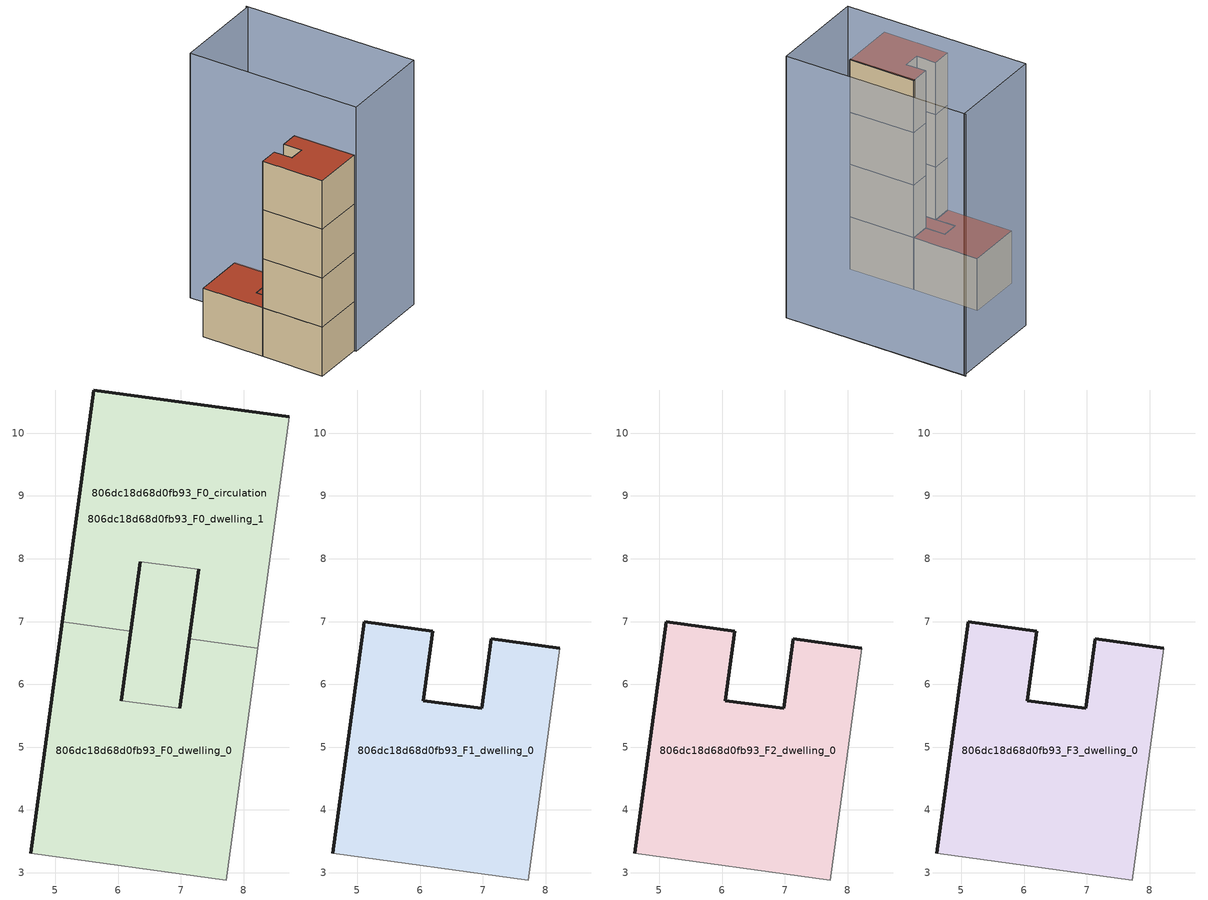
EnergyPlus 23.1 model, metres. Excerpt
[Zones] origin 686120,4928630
806dc18d68d0fb93_F0_dwelling_0
 floor ground (EU_floor_Construction): 7.29,7.83 6.99,5.61 6.05,5.74 6.2,6.85 6.35,7.96 z0; 8.23,6.57 7.72,2.88 4.61,3.31 5.11,7 6.2,6.85 6.05,5.74 6.99,5.61 7.14,6.72 z0
 wall outside (EU_wall_Construction): 7.14,6.72 6.99,5.61 / 6.05,5.74 6.2,6.85 / 5.11,7 4.61,3.31 z0:3
 wall adiabatic (EU_wall_Construction): 4.61,3.31 7.72,2.88 8.23,6.57 z0:3
 wall to 806dc18d68d0fb93_F0_dwelling_1 (EU_wall_Construction): 8.23,6.57 7.14,6.72 / 6.2,6.85 5.11,7 z0:3
 wall to 806dc18d68d0fb93_F0_circulation (EU_wall_Construction): 6.99,5.61 6.05,5.74 z0:3
 roof outside (EU_floor_Construction): 6.99,5.61 7.29,7.83 6.35,7.96 6.2,6.85 6.05,5.74 z3
806dc18d68d0fb93_F0_dwelling_1
 floor ground (EU_floor_Construction): 7.29,7.83 6.99,5.61 6.05,5.74 6.2,6.85 6.35,7.96 z0; 8.73,10.26 8.23,6.57 7.14,6.72 7.29,7.83 6.35,7.96 6.2,6.85 5.11,7 5.61,10.69 z0
 wall outside (EU_wall_Construction): 8.73,10.26 5.61,10.69 5.11,7 / 6.2,6.85 6.35,7.96 / 7.29,7.83 7.14,6.72 z0:3
 wall adiabatic (EU_wall_Construction): 8.23,6.57 8.73,10.26 z0:3
 wall to 806dc18d68d0fb93_F0_circulation (EU_wall_Construction): 6.35,7.96 7.29,7.83 z0:3
 roof outside (EU_roof_Construction): 8.23,6.57 8.73,10.26 5.61,10.69 5.11,7 6.2,6.85 6.35,7.96 7.29,7.83 7.14,6.72 z3; 6.99,5.61 7.29,7.83 6.35,7.96 6.2,6.85 6.05,5.74 z3
806dc18d68d0fb93_F0_circulation
 floor ground (EU_floor_Construction): 7.29,7.83 6.99,5.61 6.05,5.74 6.2,6.85 6.35,7.96 z0; 8.23,6.57 7.72,2.88 4.61,3.31 5.11,7 6.2,6.85 6.05,5.74 6.99,5.61 7.14,6.72 z0; 8.73,10.26 8.23,6.57 7.14,6.72 7.29,7.83 6.35,7.96 6.2,6.85 5.11,7 5.61,10.69 z0
 wall outside (EU_wall_Construction): 6.35,7.96 6.05,5.74 / 6.99,5.61 7.29,7.83 z0:3
 roof outside (EU_roof_Construction): 7.72,2.88 8.23,6.57 7.14,6.72 6.99,5.61 6.05,5.74 6.2,6.85 5.11,7 4.61,3.31 z3; 6.99,5.61 7.29,7.83 6.35,7.96 6.2,6.85 6.05,5.74 z3; 8.23,6.57 8.73,10.26 5.61,10.69 5.11,7 6.2,6.85 6.35,7.96 7.29,7.83 7.14,6.72 z3
806dc18d68d0fb93_F1_dwelling_0
 floor to 806dc18d68d0fb93_F0_dwelling_0 (EU_floor_Construction): 8.23,6.57 7.72,2.88 4.61,3.31 5.11,7 6.2,6.85 6.05,5.74 6.99,5.61 7.14,6.72 z3
 wall outside (EU_wall_Construction): 8.23,6.57 7.14,6.72 6.99,5.61 6.05,5.74 6.2,6.85 5.11,7 4.61,3.31 z3:6
 wall adiabatic (EU_wall_Construction): 4.61,3.31 7.72,2.88 8.23,6.57 z3:6
806dc18d68d0fb93_F2_dwelling_0
 floor to 806dc18d68d0fb93_F1_dwelling_0 (EU_floor_Construction): 8.23,6.57 7.72,2.88 4.61,3.31 5.11,7 6.2,6.85 6.05,5.74 6.99,5.61 7.14,6.72 z6
 wall outside (EU_wall_Construction): 8.23,6.57 7.14,6.72 6.99,5.61 6.05,5.74 6.2,6.85 5.11,7 4.61,3.31 z6:9
 wall adiabatic (EU_wall_Construction): 4.61,3.31 7.72,2.88 8.23,6.57 z6:9
806dc18d68d0fb93_F3_dwelling_0
 floor to 806dc18d68d0fb93_F2_dwelling_0 (EU_floor_Construction): 8.23,6.57 7.72,2.88 4.61,3.31 5.11,7 6.2,6.85 6.05,5.74 6.99,5.61 7.14,6.72 z9
 wall outside (EU_wall_Construction): 8.23,6.57 7.14,6.72 6.99,5.61 6.05,5.74 6.2,6.85 5.11,7 4.61,3.31 z9:12
 wall adiabatic (EU_wall_Construction): 4.61,3.31 7.72,2.88 8.23,6.57 z9:12
 roof outside (EU_roof_Construction): 7.72,2.88 8.23,6.57 7.14,6.72 6.99,5.61 6.05,5.74 6.2,6.85 5.11,7 4.61,3.31 z12
shading: 13.28,2.02 14.62,12.35 / 14.61,12.25 13.28,2.02 / 13.28,2.02 7.64,2.75 / 7.64,2.75 8.97,12.99 / 8.97,12.99 14.61,12.25 z0:15
[Building]
EU S2 Campaign: North Axis=0; Terrain=City; Solar Distribution=FullExterior
[Site:Location]
Bologna: Latitude=44.5; Longitude=11.25; Time Zone=1; Elevation=37
[SizingPeriod:WeatherFileDays]
AnnualSizingPeriod: Begin Month=1; Begin Day of Month=1; End Month=12; End Day of Month=31; Day of Week for Start Day=Monday; Use Weather File Daylight Saving Period=No; Use Weather File Rain and Snow Indicators=No
[MATERIAL]
EU_InternalMass_Material: Roughness=MediumRough; Thickness=0.1; Conductivity=1; Density=1800; Specific Heat=900; Thermal Absorptance=0.9; Solar Absorptance=0.7; Visible Absorptance=0.7
[MATERIAL:NOMASS] Roughness=MediumRough; Thermal Absorptance=0.9; Solar Absorptance=0.7; Visible Absorptance=0.7
Name | Thermal Resistance
EU_wall_NoMass | 0.937881
EU_roof_NoMass | 0.548572
EU_floor_NoMass | 0.71348
[CONSTRUCTION]
EU_wall_Construction: EU_wall_NoMass
EU_roof_Construction: EU_roof_NoMass
EU_floor_Construction: EU_floor_NoMass
EU_InternalMass_Construction: EU_InternalMass_Material
[ZONE] Type=1; Multiplier=1; Ceiling Height=autocalculate; Floor Area=autocalculate; Part of Total Floor Area=Yes
Name | Volume
806dc18d68d0fb93_F0_dwelling_0 | 38.2852
806dc18d68d0fb93_F1_dwelling_0 | 31.9629
806dc18d68d0fb93_F2_dwelling_0; 806dc18d68d0fb93_F3_dwelling_0 | 31.9622
806dc18d68d0fb93_F0_dwelling_1 | 38.2844
806dc18d68d0fb93_F0_circulation | 70.2473
[INTERNALMASS] Construction=EU_InternalMass_Construction
Name | Zone or ZoneList | Surface Area
806dc18d68d0fb93_F0_dwelling_0_EU_InternalMass | 806dc18d68d0fb93_F0_dwelling_0 | 10.6542
806dc18d68d0fb93_F0_dwelling_1_EU_InternalMass | 806dc18d68d0fb93_F0_dwelling_1 | 10.6542
806dc18d68d0fb93_F1_dwelling_0_EU_InternalMass | 806dc18d68d0fb93_F1_dwelling_0 | 23.4185
806dc18d68d0fb93_F2_dwelling_0_EU_InternalMass | 806dc18d68d0fb93_F2_dwelling_0 | 23.4185
806dc18d68d0fb93_F3_dwelling_0_EU_InternalMass | 806dc18d68d0fb93_F3_dwelling_0 | 23.4185
[OTHEREQUIPMENT] Fuel Type=Electricity; Design Level Calculation Method=Watts/Area; Power per Zone Floor Area=1; Fraction Latent=0; Fraction Radiant=0; Fraction Lost=0; Carbon Dioxide Generation Rate=0; EndUse Subcategory=EU_Step8_InternalGains
Name | Zone or ZoneList or Space or SpaceList | Schedule
EU_Step8_InternalGain_806dc18d68d0fb93_F0_dwelling_0_f000 | 806dc18d68d0fb93_F0_dwelling_0 | EU_Step8_GainSchedule_806dc18d68d0fb93_F0_dwelling_0_f000
EU_Step8_InternalGain_806dc18d68d0fb93_F0_dwelling_1_f000 | 806dc18d68d0fb93_F0_dwelling_1 | EU_Step8_GainSchedule_806dc18d68d0fb93_F0_dwelling_1_f000
EU_Step8_InternalGain_806dc18d68d0fb93_F1_dwelling_0_f000 | 806dc18d68d0fb93_F1_dwelling_0 | EU_Step8_GainSchedule_806dc18d68d0fb93_F1_dwelling_0_f000
EU_Step8_InternalGain_806dc18d68d0fb93_F2_dwelling_0_f000 | 806dc18d68d0fb93_F2_dwelling_0 | EU_Step8_GainSchedule_806dc18d68d0fb93_F2_dwelling_0_f000
EU_Step8_InternalGain_806dc18d68d0fb93_F3_dwelling_0_f000 | 806dc18d68d0fb93_F3_dwelling_0 | EU_Step8_GainSchedule_806dc18d68d0fb93_F3_dwelling_0_f000
[ZONEINFILTRATION:DESIGNFLOWRATE]
EU_Circulation_Infiltration_806dc18d68d0fb93_F0_circulation: Zone or ZoneList or Space or SpaceList=806dc18d68d0fb93_F0_circulation; Schedule=EU_AlwaysOn; Design Flow Rate Calculation Method=Flow/Area; Flow Rate per Floor Area=0.0005; Constant Term Coefficient=1; Temperature Term Coefficient=0; Velocity Term Coefficient=0; Velocity Squared Term Coefficient=0
[ZONEVENTILATION:DESIGNFLOWRATE] Schedule=EU_AlwaysOn; Design Flow Rate Calculation Method=AirChanges/Hour; Air Changes per Hour=0.687892; Ventilation Type=Natural; Fan Pressure Rise=0; Fan Total Efficiency=1; Constant Term Coefficient=1; Temperature Term Coefficient=0; Velocity Term Coefficient=0; Velocity Squared Term Coefficient=0; Minimum Indoor Temperature=-100; Maximum Indoor Temperature=100; Delta Temperature=-100; Minimum Outdoor Temperature=-100; Maximum Outdoor Temperature=100; Maximum Wind Speed=40
Name | Zone or ZoneList or Space or SpaceList
EU_ConstantAir_806dc18d68d0fb93_F0_dwelling_0 | 806dc18d68d0fb93_F0_dwelling_0
EU_ConstantAir_806dc18d68d0fb93_F0_dwelling_1 | 806dc18d68d0fb93_F0_dwelling_1
EU_ConstantAir_806dc18d68d0fb93_F1_dwelling_0 | 806dc18d68d0fb93_F1_dwelling_0
EU_ConstantAir_806dc18d68d0fb93_F2_dwelling_0 | 806dc18d68d0fb93_F2_dwelling_0
EU_ConstantAir_806dc18d68d0fb93_F3_dwelling_0 | 806dc18d68d0fb93_F3_dwelling_0
[HVACTEMPLATE:THERMOSTAT] Constant Heating Setpoint=20; Constant Cooling Setpoint=50
EU_HeatOnly_806dc18d68d0fb93_F0_dwelling_0; EU_HeatOnly_806dc18d68d0fb93_F0_dwelling_1; EU_HeatOnly_806dc18d68d0fb93_F1_dwelling_0; EU_HeatOnly_806dc18d68d0fb93_F2_dwelling_0; EU_HeatOnly_806dc18d68d0fb93_F3_dwelling_0
[HVACTEMPLATE:ZONE:IDEALLOADSAIRSYSTEM] System Availability Schedule=EU_AlwaysOn; Maximum Heating Supply Air Temperature=50; Minimum Cooling Supply Air Temperature=13; Maximum Heating Supply Air Humidity Ratio=0.0156; Minimum Cooling Supply Air Humidity Ratio=0.0077; Heating Limit=NoLimit; Cooling Limit=NoLimit; Heating Availability Schedule=EU_AlwaysOn; Cooling Availability Schedule=EU_CoolingOff; Dehumidification Control Type=ConstantSensibleHeatRatio; Cooling Sensible Heat Ratio=0.7; Dehumidification Setpoint=60; Humidification Control Type=None; Humidification Setpoint=30; Outdoor Air Method=None; Outdoor Air Flow Rate per Person=0.00944; Outdoor Air Flow Rate per Zone Floor Area=0; Outdoor Air Flow Rate per Zone=0; Demand Controlled Ventilation Type=None; Outdoor Air Economizer Type=NoEconomizer; Heat Recovery Type=None; Sensible Heat Recovery Effectiveness=0.7; Latent Heat Recovery Effectiveness=0.65
Name | Template Thermostat
806dc18d68d0fb93_F0_dwelling_0 | EU_HeatOnly_806dc18d68d0fb93_F0_dwelling_0
806dc18d68d0fb93_F0_dwelling_1 | EU_HeatOnly_806dc18d68d0fb93_F0_dwelling_1
806dc18d68d0fb93_F1_dwelling_0 | EU_HeatOnly_806dc18d68d0fb93_F1_dwelling_0
806dc18d68d0fb93_F2_dwelling_0 | EU_HeatOnly_806dc18d68d0fb93_F2_dwelling_0
806dc18d68d0fb93_F3_dwelling_0 | EU_HeatOnly_806dc18d68d0fb93_F3_dwelling_0
[SIZING:ZONE] Zone Cooling Design Supply Air Temperature Input Method=SupplyAirTemperature; Zone Cooling Design Supply Air Temperature=13; Zone Heating Design Supply Air Temperature Input Method=SupplyAirTemperature; Zone Heating Design Supply Air Temperature=50; Zone Cooling Design Supply Air Humidity Ratio=0.008; Zone Heating Design Supply Air Humidity Ratio=0.008; Cooling Design Air Flow Method=DesignDay; Cooling Design Air Flow Rate=0; Cooling Minimum Air Flow per Zone Floor Area=0.000762; Cooling Minimum Air Flow=0; Cooling Minimum Air Flow Fraction=0.2; Heating Design Air Flow Method=DesignDay; Heating Design Air Flow Rate=0; Heating Maximum Air Flow per Zone Floor Area=0.002032; Heating Maximum Air Flow=0.141576; Heating Maximum Air Flow Fraction=0.3; Account for Dedicated Outdoor Air System=No; Dedicated Outdoor Air System Control Strategy=NeutralSupplyAir; Dedicated Outdoor Air Low Setpoint Temperature for Design=autosize; Dedicated Outdoor Air High Setpoint Temperature for Design=autosize; Zone Load Sizing Method=Sensible Load Only No Latent Load; Zone Latent Cooling Design Supply Air Humidity Ratio Input Method=HumidityRatioDifference; Zone Cooling Design Supply Air Humidity Ratio Difference=0.005; Zone Latent Heating Design Supply Air Humidity Ratio Input Method=HumidityRatioDifference; Zone Humidification Design Supply Air Humidity Ratio Difference=0.005
806dc18d68d0fb93_F0_dwelling_0; 806dc18d68d0fb93_F0_dwelling_1; 806dc18d68d0fb93_F1_dwelling_0; 806dc18d68d0fb93_F2_dwelling_0; 806dc18d68d0fb93_F3_dwelling_0
[SCHEDULE:CONSTANT]
Name | Hourly Value
EU_AlwaysOn | 1
EU_CoolingOff | 0
[SCHEDULE:FILE] Column Number=1; Rows to Skip at Top=0; Number of Hours of Data=8760; Column Separator=Comma; Interpolate to Timestep=No; Minutes per Item=60; Adjust Schedule for Daylight Savings=Yes
Name | File
EU_Step8_GainSchedule_806dc18d68d0fb93_F0_dwelling_0_f000 | ../../schedules/806dc18d68d0fb93/806dc18d68d0fb93_F0_dwelling_0_f000_gain.csv
EU_Step8_GainSchedule_806dc18d68d0fb93_F0_dwelling_1_f000 | ../../schedules/806dc18d68d0fb93/806dc18d68d0fb93_F0_dwelling_1_f000_gain.csv
EU_Step8_GainSchedule_806dc18d68d0fb93_F1_dwelling_0_f000 | ../../schedules/806dc18d68d0fb93/806dc18d68d0fb93_F1_dwelling_0_f000_gain.csv
EU_Step8_GainSchedule_806dc18d68d0fb93_F2_dwelling_0_f000 | ../../schedules/806dc18d68d0fb93/806dc18d68d0fb93_F2_dwelling_0_f000_gain.csv
EU_Step8_GainSchedule_806dc18d68d0fb93_F3_dwelling_0_f000 | ../../schedules/806dc18d68d0fb93/806dc18d68d0fb93_F3_dwelling_0_f000_gain.csv
